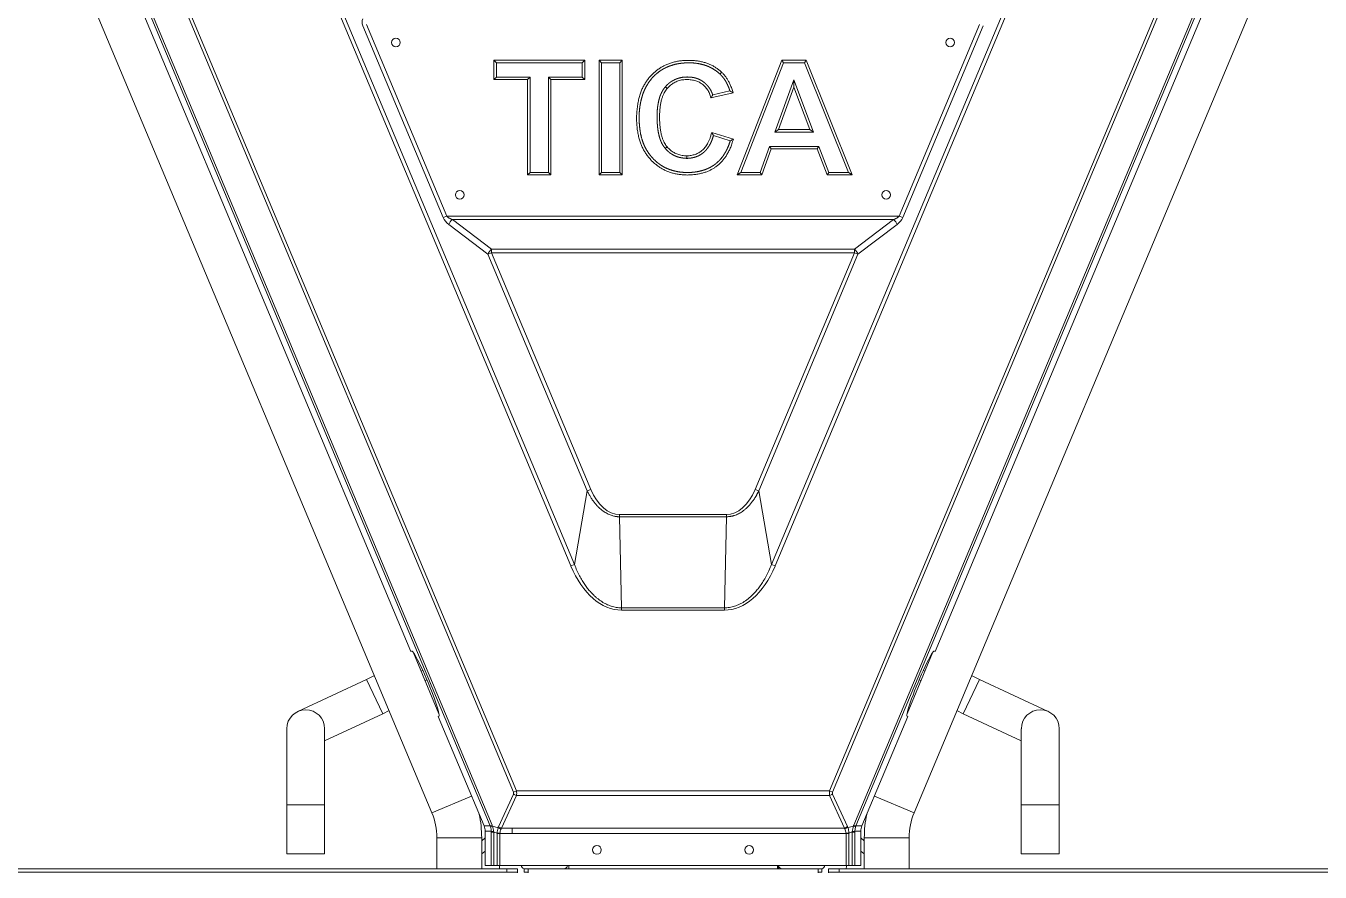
# Model space of a CAD drawing. Header units: millimetres. Extents: x 113490 to 142599, y -20467 to 115.
# Drawn here: x 123556 to 124747, y -7305 to -6527 of the extents above; entities that cross this region are included whole.
import ezdxf

# ---------------------------------------------------------------- set-up
doc = ezdxf.new("R2010")
doc.units = ezdxf.units.MM
doc.layers.add('DV1_0', color=7, linetype='Continuous')

msp = doc.modelspace()

# ---------------------------------------------------------------- linework, layer by layer
at = {"layer": 'DV1_0', "color": 7, "linetype": 'Continuous', "lineweight": 20}
for p, q in [((123557.3, -6242.4), (123984.9, -7262.2)), ((123557.3, -6247.5), (123983, -7262.9)), ((123592.4, -6249.4), (124004.4, -7231.8)), ((123595.2, -6248.2), (124007.1, -7230.7)), ((124295.4, -7230.7), (124707.4, -6248.2)), ((124298.1, -7231.8), (124710.1, -6249.4)), ((124317.6, -7262.2), (124745.3, -6242.4)), ((124319.5, -7262.9), (124745.3, -6247.5)), ((124057.3, -7023.7), (123782.5, -6368.3)), ((124060.6, -7022.3), (123785.8, -6367)), ((124516.7, -6367), (124241.9, -7022.3)), ((124520, -6368.3), (124245.2, -7023.7)), ((123943.1, -6701.7), (123869.1, -6525.4)), ((124433.4, -6525.4), (124359.4, -6701.7)), ((123939.8, -6703.1), (123865.9, -6526.7)), ((124436.7, -6526.7), (124362.7, -6703.1)), ((124144.3, -6582.7), (124146, -6584.2)), ((124144.2, -6639.5), (124145.9, -6638)), ((124164.1, -6648.6), (124164.1, -6646.3)), ((123943.1, -6701.7), (123939.8, -6703.1)), ((124359.4, -6701.7), (123943.1, -6701.7)), ((124354.2, -6704.9), (123948.3, -6704.9)), ((123984.3, -6732.2), (123948.3, -6704.9)), ((124354.2, -6704.9), (124318.2, -6732.2)), ((124359.4, -6701.7), (124362.7, -6703.1)), ((123981, -6736.7), (123945, -6709.5)), ((124357.5, -6709.5), (124321.5, -6736.7)), ((123984.3, -6735.4), (123981, -6736.7)), ((124072.4, -6954.6), (123981, -6736.7)), ((124318.2, -6732.2), (123984.3, -6732.2)), ((123984.3, -6735.4), (123984.3, -6732.2)), ((124318.2, -6735.4), (123984.3, -6735.4)), ((124075.7, -6953.3), (123984.3, -6735.4)), ((124318.2, -6735.4), (124226.9, -6953.3)), ((124321.5, -6736.7), (124230.1, -6954.6)), ((124318.2, -6732.2), (124318.2, -6735.4)), ((124318.2, -6735.4), (124321.5, -6736.7)), ((124072.4, -6954.6), (124060.6, -7022.3)), ((124075.7, -6953.3), (124072.4, -6954.6)), ((124226.9, -6953.3), (124230.1, -6954.6)), ((124230.1, -6954.6), (124241.9, -7022.3)), ((124200.4, -6976.3), (124102.1, -6976.3)), ((124102.1, -6976.3), (124102.1, -6978.4)), ((124200.4, -6978.4), (124102.1, -6978.4)), ((124102.1, -6978.4), (124103.9, -7062.2)), ((124200.4, -6978.4), (124198.6, -7062.2)), ((124200.4, -6976.3), (124200.4, -6978.4)), ((124060.6, -7022.3), (124057.3, -7023.7)), ((124241.9, -7022.3), (124245.2, -7023.7)), ((124198.6, -7062.2), (124103.9, -7062.2)), ((124103.9, -7062.2), (124103.9, -7064.3)), ((124198.6, -7062.2), (124198.6, -7064.3)), ((124198.6, -7064.3), (124103.9, -7064.3)), ((123869.3, -7128), (123884.1, -7159.6)), ((124433.2, -7128), (124418.4, -7159.6)), ((123929.3, -7250.7), (123965.9, -7235.4)), ((124004.4, -7233.5), (123990.6, -7263.6)), ((124007.1, -7234.9), (123993.4, -7265)), ((124007.1, -7230.7), (124004.4, -7231.8)), ((124295.4, -7230.7), (124007.1, -7230.7)), ((124295.4, -7234.9), (124007.1, -7234.9)), ((124295.4, -7230.7), (124298.1, -7231.8)), ((124309.1, -7264.9), (124295.4, -7234.9)), ((124311.8, -7263.5), (124298.1, -7233.5)), ((124373.2, -7250.7), (124336.6, -7235.4)), ((123795.8, -7243.4), (123830.7, -7243.4)), ((124506.7, -7243.4), (124471.8, -7243.4)), ((123983, -7262.9), (123977.5, -7262.9)), ((123984.9, -7262.2), (123983, -7262.9)), ((123990.3, -7264.6), (123985.2, -7263.1)), ((124309.1, -7264.9), (124003.3, -7264.9)), ((124003.3, -7264.9), (124003.3, -7269.7)), ((124316.2, -7267.9), (124317.3, -7263.1)), ((124317.6, -7262.2), (124319.5, -7262.9)), ((124318.5, -7267.8), (124319.2, -7263.6)), ((124325.1, -7262.9), (124319.5, -7262.9)), ((123934, -7273.7), (123975.2, -7273.7)), ((123984, -7267.8), (123978.4, -7267.8)), ((123984, -7268.5), (123984, -7299.2)), ((123986.3, -7268.5), (123984, -7268.5)), ((123986.3, -7268.5), (123986.3, -7299.2)), ((123989.5, -7269.4), (123986.3, -7268.5)), ((123992, -7269.8), (123989.5, -7269.8)), ((123989.5, -7269.8), (123989.5, -7299.2)), ((123992, -7269.8), (123992, -7299.2)), ((124310.5, -7269.7), (124003.3, -7269.7)), ((124310.5, -7299.2), (124310.5, -7269.7)), ((124310.5, -7269.7), (124313.1, -7269.7)), ((124313.1, -7299.2), (124313.1, -7269.7)), ((124316.2, -7268.5), (124318.5, -7268.5)), ((124316.2, -7299.2), (124316.2, -7268.5)), ((124324.1, -7267.8), (124318.5, -7267.8)), ((124318.5, -7299.2), (124318.5, -7268.5)), ((124368.6, -7273.7), (124327.3, -7273.7))]:
    msp.add_line(p, q, dxfattribs=at)
at = {"layer": 'DV1_0', "color": 7, "linetype": 'Continuous', "lineweight": 15}
for p, q in [((123557.3, -6260.9), (123910.1, -7102.4)), ((124745.3, -6260.9), (124392.4, -7102.4)), ((123572.3, -6399.2), (123929.3, -7250.7)), ((124373.2, -7250.7), (124730.2, -6399.2)), ((123986.4, -6558.4), (123986.4, -6576.2)), ((124070.1, -6558.4), (123986.4, -6558.4)), ((123988.7, -6560.7), (123986.4, -6558.4)), ((124067.7, -6560.7), (123988.7, -6560.7)), ((123988.7, -6560.7), (123988.7, -6573.9)), ((124067.7, -6560.7), (124070.1, -6558.4)), ((124067.7, -6573.9), (124067.7, -6560.7)), ((124070.1, -6576.2), (124070.1, -6558.4)), ((124083.2, -6558.4), (124083.2, -6663.9)), ((124104.6, -6558.4), (124083.2, -6558.4)), ((124085.5, -6560.7), (124083.2, -6558.4)), ((124102.3, -6560.7), (124085.5, -6560.7)), ((124085.5, -6560.7), (124085.5, -6661.6)), ((124102.3, -6560.7), (124104.6, -6558.4)), ((124102.3, -6661.6), (124102.3, -6560.7)), ((124104.6, -6663.9), (124104.6, -6558.4)), ((124251.5, -6558.4), (124210.4, -6663.9)), ((124253.1, -6560.7), (124213.8, -6661.6)), ((124273.9, -6558.4), (124251.5, -6558.4)), ((124253.1, -6560.7), (124251.5, -6558.4)), ((124272.3, -6560.7), (124253.1, -6560.7)), ((124272.3, -6560.7), (124273.9, -6558.4)), ((124312.7, -6661.6), (124272.3, -6560.7)), ((124316.1, -6663.9), (124273.9, -6558.4)), ((123988.7, -6573.9), (123986.4, -6576.2)), ((123988.7, -6573.9), (124019.9, -6573.9)), ((124019.9, -6573.9), (124017.5, -6576.2)), ((124019.9, -6573.9), (124019.9, -6661.6)), ((124036.6, -6573.9), (124067.7, -6573.9)), ((124036.6, -6661.6), (124036.6, -6573.9)), ((124036.6, -6573.9), (124038.9, -6576.2)), ((124067.7, -6573.9), (124070.1, -6576.2)), ((124194.5, -6571.1), (124196.1, -6569.4)), ((123986.4, -6576.2), (124017.5, -6576.2)), ((124017.5, -6576.2), (124017.5, -6663.9)), ((124038.9, -6576.2), (124070.1, -6576.2)), ((124038.9, -6663.9), (124038.9, -6576.2)), ((124245, -6624.4), (124262.5, -6576.5)), ((124248.3, -6622.1), (124262.5, -6583.1)), ((124262.5, -6576.5), (124280.6, -6624.4)), ((124262.5, -6576.5), (124262.5, -6583.1)), ((124262.5, -6583.1), (124277.3, -6622.1)), ((124186.2, -6593), (124206.6, -6588.2)), ((124187.8, -6590.3), (124203.6, -6586.5)), ((124206.8, -6630.9), (124186.9, -6624.7)), ((124204, -6632.4), (124188.5, -6627.6)), ((124245, -6624.4), (124248.3, -6622.1)), ((124280.6, -6624.4), (124245, -6624.4)), ((124277.3, -6622.1), (124248.3, -6622.1)), ((124280.6, -6624.4), (124277.3, -6622.1)), ((124231.4, -6661.6), (124240.1, -6637.6)), ((124233, -6663.9), (124241.7, -6639.9)), ((124240.1, -6637.6), (124285.6, -6637.6)), ((124240.1, -6637.6), (124241.7, -6639.9)), ((124241.7, -6639.9), (124284, -6639.9)), ((124285.6, -6637.6), (124284, -6639.9)), ((124284, -6639.9), (124293.1, -6663.9)), ((124285.6, -6637.6), (124294.7, -6661.6)), ((124019.9, -6661.6), (124017.5, -6663.9)), ((124017.5, -6663.9), (124038.9, -6663.9)), ((124019.9, -6661.6), (124036.6, -6661.6)), ((124036.6, -6661.6), (124038.9, -6663.9)), ((124085.5, -6661.6), (124083.2, -6663.9)), ((124083.2, -6663.9), (124104.6, -6663.9)), ((124085.5, -6661.6), (124102.3, -6661.6)), ((124102.3, -6661.6), (124104.6, -6663.9)), ((124213.8, -6661.6), (124210.4, -6663.9)), ((124210.4, -6663.9), (124233, -6663.9)), ((124213.8, -6661.6), (124231.4, -6661.6)), ((124231.4, -6661.6), (124233, -6663.9)), ((124294.7, -6661.6), (124293.1, -6663.9)), ((124293.1, -6663.9), (124316.1, -6663.9)), ((124294.7, -6661.6), (124312.7, -6661.6)), ((124312.7, -6661.6), (124316.1, -6663.9)), ((123910.1, -7102.4), (123910.7, -7102.1)), ((123935.9, -7159.7), (123912.4, -7103.6)), ((124390.1, -7103.6), (124366.6, -7159.7)), ((124392.4, -7102.4), (124391.8, -7102.1)), ((123921, -7119.8), (123919.5, -7120.5)), ((124383, -7120.5), (124381.5, -7119.8)), ((123869.3, -7128), (123805.9, -7157.6)), ((123876.5, -7124.6), (123869.3, -7128)), ((123923.2, -7129.2), (123924.9, -7128.5)), ((124377.7, -7128.5), (124379.4, -7129.2)), ((124433.2, -7128), (124426, -7124.6)), ((124496.6, -7157.6), (124433.2, -7128)), ((123884.1, -7159.6), (123890, -7156.8)), ((124412.5, -7156.8), (124418.4, -7159.6)), ((123830.7, -7184.5), (123884.1, -7159.6)), ((123935.3, -7162.3), (123935.8, -7162)), ((123935.3, -7162.3), (123977.5, -7262.9)), ((124367.3, -7162.3), (124325.1, -7262.9)), ((124367.3, -7162.3), (124366.7, -7162)), ((124418.4, -7159.6), (124471.8, -7184.5)), ((123795.8, -7173.4), (123795.8, -7243.4)), ((123830.7, -7243.4), (123830.7, -7173.4)), ((124471.8, -7173.4), (124471.8, -7243.4)), ((124506.7, -7243.4), (124506.7, -7173.4)), ((123795.8, -7243.4), (123795.8, -7288.4)), ((123830.7, -7288.4), (123830.7, -7243.4)), ((124471.8, -7243.4), (124471.8, -7288.4)), ((124506.7, -7288.4), (124506.7, -7243.4)), ((123934, -7273.7), (123934, -7302.4)), ((123975.2, -7302.4), (123975.2, -7273.7)), ((123978.4, -7273.9), (123975.2, -7276.5)), ((123978.4, -7299.2), (123978.4, -7267.8)), ((124324.1, -7299.2), (124324.1, -7267.8)), ((124327.3, -7276.5), (124324.1, -7273.9)), ((124327.3, -7273.7), (124327.3, -7302.4)), ((124368.6, -7302.4), (124368.6, -7273.7)), ((123795.8, -7288.4), (123830.7, -7288.4)), ((123975.2, -7288.6), (123978.4, -7286.1)), ((124324.1, -7286.1), (124327.3, -7288.6)), ((124506.7, -7288.4), (124471.8, -7288.4)), ((123978.4, -7299.2), (123984, -7299.2)), ((123984, -7299.2), (123986.3, -7299.2)), ((123986.3, -7299.2), (123989.5, -7299.2)), ((123989.5, -7299.2), (123992, -7299.2)), ((124310.5, -7299.2), (123992, -7299.2)), ((124011.8, -7300.2), (124011.4, -7299.2)), ((124050.7, -7299.4), (124015.2, -7299.4)), ((124026.2, -7299.2), (124026.2, -7299.4)), ((124031.2, -7299.2), (124031.2, -7299.4)), ((124041.3, -7299.2), (124041.3, -7299.4)), ((124046.3, -7299.2), (124046.3, -7299.4)), ((124055.3, -7299.2), (124055.3, -7302.4)), ((124247.3, -7299.2), (124247.3, -7302.4)), ((124248.3, -7299.4), (124247.3, -7299.4)), ((124248.3, -7299.2), (124248.3, -7299.4)), ((124248.3, -7302.4), (124248.3, -7299.4)), ((124287.4, -7299.4), (124251.9, -7299.4)), ((124256.2, -7299.2), (124256.2, -7299.4)), ((124261.2, -7299.2), (124261.2, -7299.4)), ((124271.3, -7299.2), (124271.3, -7299.4)), ((124276.3, -7299.2), (124276.3, -7299.4)), ((124291.1, -7299.2), (124290.7, -7300.2)), ((124310.5, -7299.2), (124313.1, -7299.2)), ((124316.2, -7299.2), (124313.1, -7299.2)), ((124316.2, -7299.2), (124318.5, -7299.2)), ((124324.1, -7299.2), (124318.5, -7299.2)), ((123998.3, -7302.4), (123113.3, -7302.4)), ((123998.3, -7305.4), (123113.3, -7305.4)), ((123998.3, -7305.4), (123998.3, -7302.4)), ((123998.3, -7302.4), (124008.3, -7302.4)), ((124008.3, -7305.4), (123998.3, -7305.4)), ((124008.3, -7302.4), (124008.3, -7305.4)), ((124008.3, -7306), (124008.3, -7305.4)), ((124014.3, -7302.4), (124014.3, -7305.4)), ((124014.3, -7305.4), (124017.9, -7305.4)), ((124050.7, -7302.4), (124015.2, -7302.4)), ((124017.9, -7306), (124017.9, -7302.4)), ((124050.7, -7302.4), (124055.3, -7302.4)), ((124247.3, -7302.4), (124055.3, -7302.4)), ((124247.3, -7302.4), (124251.9, -7302.4)), ((124287.4, -7302.4), (124251.9, -7302.4)), ((124284.7, -7302.4), (124284.7, -7306)), ((124284.7, -7305.4), (124288.3, -7305.4)), ((124288.3, -7302.4), (124288.3, -7305.4)), ((124294.3, -7302.4), (124304.3, -7302.4)), ((124294.3, -7305.4), (124294.3, -7302.4)), ((124294.3, -7306), (124294.3, -7305.4)), ((124304.3, -7305.4), (124294.3, -7305.4)), ((125189.3, -7302.4), (124304.3, -7302.4)), ((124304.3, -7302.4), (124304.3, -7305.4)), ((125189.3, -7305.4), (124304.3, -7305.4))]:
    msp.add_line(p, q, dxfattribs=at)
for centre in [(123896.3, -6542), (124406.3, -6542), (123955, -6682.2), (124347.5, -6682.2), (124081.3, -7285), (124221.3, -7285)]:
    msp.add_circle(centre, 4, dxfattribs=at)
for centre, radius, start, end in [((124120.5, -6552.3), 77.3, 328.1786, 330.5559), ((124122.7, -6731), 165.6, 59.5641, 60.7327), ((124054.2, -6700.9), 153, 28.6119, 29.8683), ((124109.1, -6452.5), 203.4, 297.7894, 298.7013), ((123813.3, -7173.4), 17.4, 0, 180), ((124489.3, -7173.4), 17.4, 0, 180), ((123874.6, -7273.7), 59.4, 0, 22.75), ((123874.6, -7273.7), 100.6, 0, 12.4433), ((124427.9, -7273.7), 100.6, 167.5567, 180), ((124427.9, -7273.7), 59.4, 157.25, 180), ((123965.7, -7267.8), 12.8, 0.0998, 22.6579), ((124336.9, -7267.8), 12.8, 157.3421, 179.9002), ((123942.6, -7306.6), 49.4, 4.9281, 8.657), ((124015.2, -7298.8), 3.6, 202.75, 270), ((124015.2, -7298.8), 0.6, 223.1029, 270), ((124050.7, -7298.8), 3.6, 270, 353.4607), ((124050.7, -7298.8), 0.6, 270, 316.8971), ((124251.9, -7298.8), 3.6, 186.5393, 270), ((124251.9, -7298.8), 0.6, 223.1029, 270), ((124287.4, -7298.8), 0.6, 270, 316.8971), ((124287.4, -7298.8), 3.6, 270, 337.25), ((124359.9, -7306.6), 49.4, 171.343, 175.0719), ((124017.9, -7306), 0.6, 90, 94.6795), ((124284.7, -7306), 0.6, 85.3205, 90)]:
    msp.add_arc(centre, radius, start, end, dxfattribs=at)
at = {"layer": 'DV1_0', "color": 7, "linetype": 'Continuous', "lineweight": 20}
for centre, radius, start, end in [((123995, -7232.8), 12.4, 350.2166, 9.9188), ((124307.5, -7232.8), 12.3, 170.0464, 189.8182), ((123972.2, -7267.5), 11.8, 19.1274, 22.809), ((123971.3, -7267.8), 12.7, 359.777, 19.0777), ((123972.5, -7268.4), 13.7, 1.9538, 22.6487), ((124003.8, -7269.3), 14.3, 160.7226, 180.5342), ((123997.2, -7267.7), 4.65, 144.0972, 153.376), ((124305, -7267.7), 4.9, 25.8567, 34.8936), ((124298.7, -7269.3), 14.4, 359.7046, 19.6592), ((124002.1, -7270.1), 10.1, 153.8225, 177.0269), ((123996.2, -7269.8), 4.24, 176.6583, 179.8587), ((124003.3, -9209), 1939.2, 90, 90.3333), ((124299.6, -7270.3), 10.9, 4.0512, 25.8996), ((124162, -7262.9), 154.3, 357.9416, 358.1555)]:
    msp.add_arc(centre, radius, start, end, dxfattribs=at)
for centre, major_axis, ratio, start_param, end_param in [((123876.7, -6526.7), (-10.6, 7.1), 0.665415, 0.091279, 0.78667), ((123950.7, -6703.1), (-10.7, 7.1), 0.666776, 0.781871, 1.473649), ((123948.3, -6708.1), (3.01, 3.99), 0.448997, 1.034793, 2.228562), ((124354.2, -6708.1), (-3.01, 3.99), 0.448997, 4.054624, 5.248392), ((124351.8, -6703.1), (10.7, 7.1), 0.666419, 4.807124, 5.499727), ((123984.3, -6735.4), (3.01, 3.99), 0.448997, 1.034793, 2.228562), ((124318.2, -6735.4), (-3.01, 3.99), 0.448997, 4.054624, 5.248392), ((124101.3, -6924.7), (-1.3, 51.6), 0.606054, 2.141908, 3.126109), ((124201.2, -6924.6), (1.3, 51.7), 0.606049, 3.156652, 4.140097), ((124102.5, -6973.2), (-2.2, 91.1), 0.605695, 2.143739, 3.126709), ((124200, -6973.2), (2.3, 91.1), 0.605798, 3.156584, 4.139778), ((123996.1, -7231.7), (-8.45, 1.25), 0.475082, 3.004965, 3.420895), ((124007.1, -7232.3), (5.46, -2.49), 0.390519, 4.36635, 4.888796), ((124295.4, -7232.3), (-5.46, -2.49), 0.390519, 1.394389, 1.916835), ((124306.4, -7231.7), (8.39, 1.23), 0.477021, 2.861489, 3.27902), ((123987.1, -7262.3), (-3.78, -1.31), 0.036385, 0.089348, 1.048346), ((123973.9, -7266.7), (-5.3, 12.6), 0.866025, 4.639561, 4.712406), ((123998.1, -7268.4), (-3.61, 8.61), 0.866025, 0.67314, 0.796559), ((123993, -7263.4), (5.72, -1.8), 0.349046, 4.320395, 4.820402), ((123993.4, -7262.4), (5.46, -2.49), 0.39052, 4.366351, 4.888796), ((124003.3, -7688.2), (-467.1, 0), 0.906308, 4.71239, 4.733494), ((124309.1, -7262.3), (-5.46, -2.49), 0.390519, 1.394389, 1.916835), ((124309.5, -7263.3), (-5.72, -1.81), 0.350035, 1.460327, 1.961834), ((124304.1, -7268.4), (3.73, 8.9), 0.866025, 5.488826, 5.610008), ((124290.5, -7088.3), (-71.4, -170.3), 0.866025, 0.584178, 0.615457), ((124328.6, -7266.7), (-5.3, -12.6), 0.866025, 4.712369, 4.785222), ((124315.4, -7262.3), (3.78, -1.31), 0.036385, -1.048346, -0.089348), ((124326.3, -7265.9), (-3.5, -8.68), 0.792142, 4.693639, 4.774741), ((123986.5, -7268.5), (0, 26.5), 0.094445, 1.545688, 1.57082), ((123988, -7267.8), (-4, 0.01), 0.025012, 0.094616, 1.128835), ((123989.8, -7268), (-0.8, 22.4), 0.156257, 1.562014, 1.587877), ((123992, -7269.4), (6, -0.24), 0.018332, 4.276417, 4.713176), ((123996.7, -7269.8), (0, 7.99), 0.906308, 1.527453, 1.57086), ((124310.5, -7269.4), (-5.99, -0.25), 0.019419, 1.569987, 2.006724), ((124307.3, -7269.7), (0, 3.39), 0.955994, 4.71241, 4.778595), ((124158.5, -6610.9), (0, -680.2), 0.906307, 0.253454, 0.258753), ((124306.3, -7269.7), (0, 7.42), 0.906308, 4.712393, 4.758375), ((124314.5, -7267.8), (4, 0.01), 0.024998, -1.128884, -0.094609), ((124316, -7268.5), (0, 26.6), 0.094445, 4.712423, 4.737354)]:
    msp.add_ellipse(centre, major_axis=major_axis, ratio=ratio, start_param=start_param, end_param=end_param, dxfattribs=at)
at = {"layer": 'DV1_0', "color": 7, "linetype": 'Continuous', "lineweight": 15}
for centre, major_axis, start_param, end_param in [((123923.3, -7132.1), (12.5, -30), 0.003461, 3.145054), ((124379.3, -7132.1), (-12.5, -30), 3.138131, 6.279724)]:
    msp.add_ellipse(centre, major_axis=major_axis, ratio=0.08742, start_param=start_param, end_param=end_param, dxfattribs=at)
for points in [[(124196.1, -6569.4), (124195.4, -6568.7), (124193.8, -6567.4), (124191.4, -6565.6), (124188.8, -6563.9), (124186, -6562.5), (124183.1, -6561.3), (124180, -6560.3), (124176.6, -6559.4), (124173, -6558.8), (124169.1, -6558.5), (124165.1, -6558.4), (124161.1, -6558.5), (124157.2, -6559), (124153.4, -6559.6), (124149.8, -6560.6), (124146.5, -6561.8), (124143.4, -6563.2), (124140.5, -6564.8), (124137.7, -6566.6), (124135.1, -6568.6), (124132.6, -6570.8), (124130.2, -6573.2), (124128.1, -6575.9), (124126.1, -6578.7), (124124.3, -6581.7), (124122.7, -6585), (124121.3, -6588.6), (124120.1, -6592.5), (124119.2, -6596.7), (124118.4, -6601.4), (124117.9, -6606.5), (124117.7, -6611.8), (124117.9, -6617), (124118.4, -6622), (124119.1, -6626.6), (124120.1, -6630.6), (124121.3, -6634.3), (124122.6, -6637.7), (124124.2, -6640.8), (124126, -6643.8), (124128, -6646.6), (124130.1, -6649.2), (124132.5, -6651.7), (124135, -6653.9), (124137.7, -6656), (124140.5, -6657.8), (124143.4, -6659.4), (124146.5, -6660.8), (124149.8, -6661.9), (124153.2, -6662.8), (124156.8, -6663.4), (124160.5, -6663.8), (124164.4, -6664), (124168.4, -6663.8), (124172.2, -6663.4), (124175.8, -6662.8), (124179.2, -6662), (124182.3, -6660.9), (124185.2, -6659.7), (124187.8, -6658.3), (124190.2, -6656.8), (124192.5, -6655), (124194.7, -6653.1), (124196.7, -6650.9), (124198.7, -6648.5), (124200.5, -6645.8), (124202.3, -6642.7), (124204, -6639.3), (124205.5, -6635.4), (124206.4, -6632.4), (124206.8, -6630.9)], [(124206.6, -6588.2), (124206.2, -6586.8), (124205.3, -6584.2), (124203.9, -6580.8), (124202.5, -6577.9), (124201, -6575.3), (124199.4, -6573.1), (124197.8, -6571.1), (124196.7, -6570), (124196.1, -6569.4)], [(124145.9, -6638), (124145.5, -6637.6), (124144.8, -6636.7), (124143.7, -6635), (124142.7, -6633), (124141.7, -6630.7), (124140.9, -6628), (124140.1, -6624.8), (124139.5, -6621.3), (124139.1, -6617.3), (124138.9, -6613), (124138.9, -6608.5), (124139.1, -6604.3), (124139.5, -6600.5), (124140.1, -6597.1), (124140.8, -6594.1), (124141.7, -6591.5), (124142.7, -6589.3), (124143.8, -6587.3), (124144.9, -6585.6), (124145.6, -6584.6), (124146, -6584.2)], [(124146, -6584.2), (124146.5, -6583.7), (124147.5, -6582.6), (124149, -6581.3), (124150.7, -6580), (124152.4, -6579), (124154.3, -6578.1), (124156.1, -6577.3), (124158.1, -6576.7), (124160.2, -6576.3), (124162.4, -6576.1), (124164.7, -6576), (124167, -6576.2), (124169.2, -6576.5), (124171.3, -6576.9), (124173.1, -6577.5), (124174.8, -6578.2), (124176.4, -6579.1), (124177.9, -6580.1), (124179.4, -6581.2), (124180.7, -6582.5), (124181.9, -6583.9), (124183, -6585.5), (124184, -6587.1), (124184.9, -6588.9), (124185.6, -6590.9), (124186, -6592.3), (124186.2, -6593)], [(124186.9, -6624.7), (124186.6, -6625.8), (124186, -6628), (124185.1, -6630.8), (124184, -6633.2), (124182.9, -6635.3), (124181.8, -6637.1), (124180.6, -6638.7), (124179.3, -6640.2), (124177.9, -6641.4), (124176.5, -6642.5), (124175, -6643.5), (124173.4, -6644.3), (124171.7, -6645), (124170, -6645.5), (124168.1, -6645.9), (124166.2, -6646.2), (124164.8, -6646.3), (124164.1, -6646.3)], [(124164.1, -6646.3), (124163.3, -6646.3), (124161.7, -6646.2), (124159.6, -6645.9), (124157.6, -6645.5), (124155.7, -6644.9), (124153.9, -6644.2), (124152.2, -6643.3), (124150.5, -6642.3), (124148.9, -6641), (124147.4, -6639.6), (124146.4, -6638.6), (124145.9, -6638)]]:
    msp.add_open_spline(points, degree=3, dxfattribs=at)
for points, knots in [([(124194.5, -6571.1), (124192.1, -6568.8), (124189.2, -6567), (124186.3, -6565.1), (124183.1, -6563.8), (124179.8, -6562.5), (124176.1, -6561.7), (124172.1, -6560.9), (124167.5, -6560.7), (124165.1, -6560.7), (124162.8, -6560.8), (124160.4, -6560.9), (124158.2, -6561.2), (124154, -6561.7), (124150.2, -6563), (124146.6, -6564.1), (124143.4, -6565.8), (124140.1, -6567.5), (124137.3, -6569.8), (124134.3, -6572.1), (124131.9, -6574.9), (124129.4, -6577.8), (124127.5, -6581), (124125.5, -6584.3), (124124, -6588.1), (124122.8, -6591.4), (124121.9, -6595.1), (124120.6, -6600.6), (124120.2, -6607.1), (124119.9, -6613.3), (124120.5, -6619.3), (124121.2, -6627), (124123.4, -6633.1), (124124.7, -6636.9), (124126.6, -6640.3), (124128.5, -6643.6), (124130.9, -6646.5), (124133.4, -6649.5), (124136.3, -6652), (124139.2, -6654.4), (124142.3, -6656.2), (124144.1, -6657.2), (124145.9, -6658), (124147.8, -6658.8), (124149.8, -6659.4), (124152.9, -6660.4), (124156.3, -6661), (124160.6, -6661.7), (124165.2, -6661.6), (124167.5, -6661.6), (124169.7, -6661.4), (124171.9, -6661.2), (124173.9, -6660.8), (124177.8, -6660.1), (124181.2, -6658.8), (124184.3, -6657.7), (124187.1, -6656), (124190.2, -6654.1), (124192.8, -6651.6), (124195.6, -6649), (124197.8, -6645.7), (124199.6, -6643), (124201.1, -6639.9), (124202.7, -6636.5), (124204, -6632.4)], [0, 0, 0, 0.03125, 0.03125, 0.0625, 0.0625, 0.09375, 0.09375, 0.125, 0.125, 0.140625, 0.140625, 0.15625, 0.15625, 0.1875, 0.1875, 0.21875, 0.21875, 0.25, 0.25, 0.28125, 0.28125, 0.3125, 0.3125, 0.34375, 0.34375, 0.375, 0.375, 0.4375, 0.4375, 0.5, 0.5, 0.5625, 0.5625, 0.59375, 0.59375, 0.625, 0.625, 0.65625, 0.65625, 0.6875, 0.6875, 0.705357, 0.705357, 0.723214, 0.723214, 0.75, 0.75, 0.78125, 0.78125, 0.796875, 0.796875, 0.8125, 0.8125, 0.84375, 0.84375, 0.875, 0.875, 0.910714, 0.910714, 0.946429, 0.946429, 0.973214, 0.973214, 1, 1, 1]), ([(124144.3, -6582.7), (124145.4, -6581.4), (124146.7, -6580.2), (124148, -6579.1), (124149.4, -6578.1), (124150.5, -6577.4), (124151.7, -6576.8), (124153.5, -6575.8), (124155.4, -6575.2), (124157, -6574.6), (124158.7, -6574.3), (124160.5, -6573.9), (124162.3, -6573.8), (124164.2, -6573.7), (124166.1, -6573.8), (124168, -6573.9), (124169.8, -6574.2), (124171.5, -6574.5), (124173, -6575), (124174.5, -6575.5), (124175.9, -6576.2), (124177.2, -6576.9), (124178.5, -6577.7), (124179.8, -6578.6), (124180.9, -6579.6), (124182.1, -6580.6), (124183.1, -6581.8), (124184.1, -6583), (124185, -6584.3), (124185.9, -6585.6), (124186.6, -6587.1), (124187.3, -6588.6), (124187.8, -6590.3)], [0, 0, 0, 0.0625, 0.0625, 0.125, 0.125, 0.175, 0.175, 0.25, 0.25, 0.3125, 0.3125, 0.375, 0.375, 0.4375, 0.4375, 0.5, 0.5, 0.5625, 0.5625, 0.625, 0.625, 0.6875, 0.6875, 0.75, 0.75, 0.8125, 0.8125, 0.875, 0.875, 0.9375, 0.9375, 1, 1, 1]), ([(124203.6, -6586.5), (124203, -6584.5), (124202.2, -6582.6), (124201.3, -6580.5), (124200.3, -6578.7), (124199.2, -6576.7), (124197.9, -6574.9), (124196.3, -6572.8), (124194.5, -6571.1)], [0, 0, 0, 0.25, 0.25, 0.5, 0.5, 0.75, 0.75, 1, 1, 1]), ([(124144.2, -6639.5), (124142.6, -6637.8), (124141.4, -6635.5), (124140, -6632.9), (124139, -6629.8), (124138.5, -6628.1), (124138.1, -6626.2), (124137.6, -6624.1), (124137.3, -6621.8), (124137, -6619.4), (124136.8, -6616.7), (124136.6, -6613.8), (124136.6, -6610.9), (124136.6, -6607.6), (124136.8, -6604.4), (124137, -6601.5), (124137.5, -6598.8), (124138.1, -6595.3), (124139, -6592.3), (124140, -6589.3), (124141.5, -6586.7), (124142.7, -6584.5), (124144.3, -6582.7)], [0, 0, 0, 0.125, 0.125, 0.25, 0.25, 0.3125, 0.3125, 0.375, 0.375, 0.4375, 0.4375, 0.5, 0.5, 0.571429, 0.571429, 0.642857, 0.642857, 0.75, 0.75, 0.875, 0.875, 1, 1, 1]), ([(124188.5, -6627.6), (124187.3, -6631.7), (124185.7, -6635), (124184.7, -6637), (124183.5, -6638.6), (124182.1, -6640.6), (124180.5, -6642.2), (124178.9, -6643.7), (124177.1, -6644.9), (124175.3, -6646.1), (124173.2, -6646.9), (124171.1, -6647.7), (124168.9, -6648.1), (124166.6, -6648.6), (124164.1, -6648.6)], [0, 0, 0, 0.25, 0.25, 0.375, 0.375, 0.5, 0.5, 0.625, 0.625, 0.75, 0.75, 0.875, 0.875, 1, 1, 1]), ([(124164.1, -6648.6), (124163, -6648.6), (124162, -6648.5), (124160, -6648.3), (124158.1, -6647.9), (124156.7, -6647.7), (124155.4, -6647.2), (124154.1, -6646.8), (124152.9, -6646.2), (124150.5, -6645.1), (124148.3, -6643.5), (124147.2, -6642.6), (124146.2, -6641.7), (124145.1, -6640.7), (124144.2, -6639.5)], [0, 0, 0, 0.083333, 0.083333, 0.25, 0.25, 0.375, 0.375, 0.5, 0.5, 0.75, 0.75, 0.875, 0.875, 1, 1, 1])]:
    msp.add_open_spline(points, degree=2, knots=knots, dxfattribs=at)
at = {"layer": 'DV1_0', "color": 7, "linetype": 'Continuous', "lineweight": 20}
for points, knots in [([(123948.3, -6704.9), (123947.9, -6704.8), (123947.3, -6704.6), (123946.5, -6704.2), (123945.7, -6703.8), (123945, -6703.4), (123944.4, -6703), (123943.9, -6702.6), (123943.5, -6702.2), (123943.2, -6701.9), (123943.1, -6701.7)], [0, 0, 0, 0, 0.162154, 0.309168, 0.444157, 0.56805, 0.681058, 0.789601, 0.89662, 1, 1, 1, 1]), ([(124359.4, -6701.7), (124359.3, -6701.9), (124359, -6702.2), (124358.5, -6702.6), (124358, -6703.1), (124357.2, -6703.5), (124356.4, -6704), (124355.4, -6704.5), (124354.6, -6704.8), (124354.2, -6704.9)], [0, 0, 0, 0, 0.104699, 0.217397, 0.341582, 0.478635, 0.63137, 0.803901, 1, 1, 1, 1]), ([(124102.1, -6978.4), (124101.9, -6978.4), (124101.6, -6978.4), (124101.1, -6978.4), (124100.6, -6978.4), (124100.1, -6978.3), (124099.6, -6978.3), (124099.2, -6978.2), (124098.7, -6978.2), (124097.8, -6978), (124096.7, -6977.8), (124095, -6977.3), (124093.3, -6976.7), (124091.4, -6975.9), (124089.6, -6974.9), (124087, -6973.3), (124084.4, -6971.2), (124081.8, -6968.8), (124079.9, -6966.6), (124077.9, -6964.1), (124076.4, -6961.9), (124075.3, -6960.1), (124074.6, -6958.8), (124073.8, -6957.5), (124073.1, -6956.1), (124072.6, -6955.1), (124072.4, -6954.6)], [0, 0, 0, 0, 0.012207, 0.024421, 0.036645, 0.048882, 0.061135, 0.073407, 0.085701, 0.098018, 0.136644, 0.175569, 0.223909, 0.273378, 0.326546, 0.381495, 0.504574, 0.573263, 0.64576, 0.724421, 0.808607, 0.844135, 0.881045, 0.919332, 0.958987, 1, 1, 1, 1]), ([(124230.1, -6954.6), (124230, -6954.9), (124229.8, -6955.3), (124229.4, -6956), (124229.1, -6956.7), (124228.7, -6957.4), (124228.4, -6958.1), (124228, -6958.7), (124227.7, -6959.3), (124227.3, -6960), (124226.9, -6960.5), (124226.1, -6961.9), (124224.8, -6963.8), (124222.9, -6966.3), (124221, -6968.4), (124219.1, -6970.3), (124217.2, -6972), (124215.3, -6973.4), (124213.4, -6974.7), (124211.6, -6975.7), (124209.7, -6976.5), (124208.2, -6977.1), (124206.9, -6977.5), (124206, -6977.7), (124205.1, -6977.9), (124204.1, -6978.1), (124203.2, -6978.2), (124202.3, -6978.3), (124201.4, -6978.4), (124200.7, -6978.4), (124200.4, -6978.4)], [0, 0, 0, 0, 0.020016, 0.039694, 0.059032, 0.078029, 0.096685, 0.114997, 0.132966, 0.15059, 0.167868, 0.184799, 0.266929, 0.343527, 0.415009, 0.482791, 0.544966, 0.604534, 0.659648, 0.712959, 0.76302, 0.811959, 0.83598, 0.859817, 0.883489, 0.907012, 0.930406, 0.95369, 0.976881, 1, 1, 1, 1]), ([(124103.9, -7062.2), (124103.1, -7062.2), (124101.5, -7062.1), (124099.1, -7061.8), (124096.7, -7061.3), (124094.5, -7060.7), (124092.2, -7059.9), (124090, -7058.9), (124087.8, -7057.8), (124085.7, -7056.5), (124083.7, -7055.1), (124081.7, -7053.6), (124079.6, -7051.8), (124077.4, -7049.7), (124075.1, -7047.2), (124072.6, -7044.2), (124070.1, -7040.8), (124067.6, -7036.9), (124065.2, -7032.6), (124062.8, -7027.7), (124061.3, -7024.2), (124060.6, -7022.3)], [0, 0, 0, 0, 0.039675, 0.079011, 0.117409, 0.155373, 0.194404, 0.233853, 0.273354, 0.31251, 0.351559, 0.391858, 0.435291, 0.483673, 0.53828, 0.599457, 0.666887, 0.740342, 0.819788, 0.905575, 1, 1, 1, 1]), ([(124241.9, -7022.3), (124241.2, -7024.3), (124239.6, -7027.9), (124237.1, -7033.1), (124234.4, -7037.7), (124231.7, -7041.8), (124228.9, -7045.4), (124226.2, -7048.5), (124223.6, -7051.1), (124221.2, -7053.3), (124219, -7055), (124216.8, -7056.5), (124214.7, -7057.8), (124212.5, -7058.9), (124210.2, -7059.9), (124207.9, -7060.7), (124205.6, -7061.4), (124203.2, -7061.8), (124200.9, -7062.1), (124199.4, -7062.2), (124198.6, -7062.2)], [0, 0, 0, 0, 0.098655, 0.18986, 0.274376, 0.352916, 0.425587, 0.491678, 0.550093, 0.601164, 0.646216, 0.687373, 0.727036, 0.766765, 0.806851, 0.846905, 0.886467, 0.925149, 0.96228, 1, 1, 1, 1])]:
    msp.add_open_spline(points, degree=3, knots=knots, dxfattribs=at)

doc.saveas('drawing.dxf')
